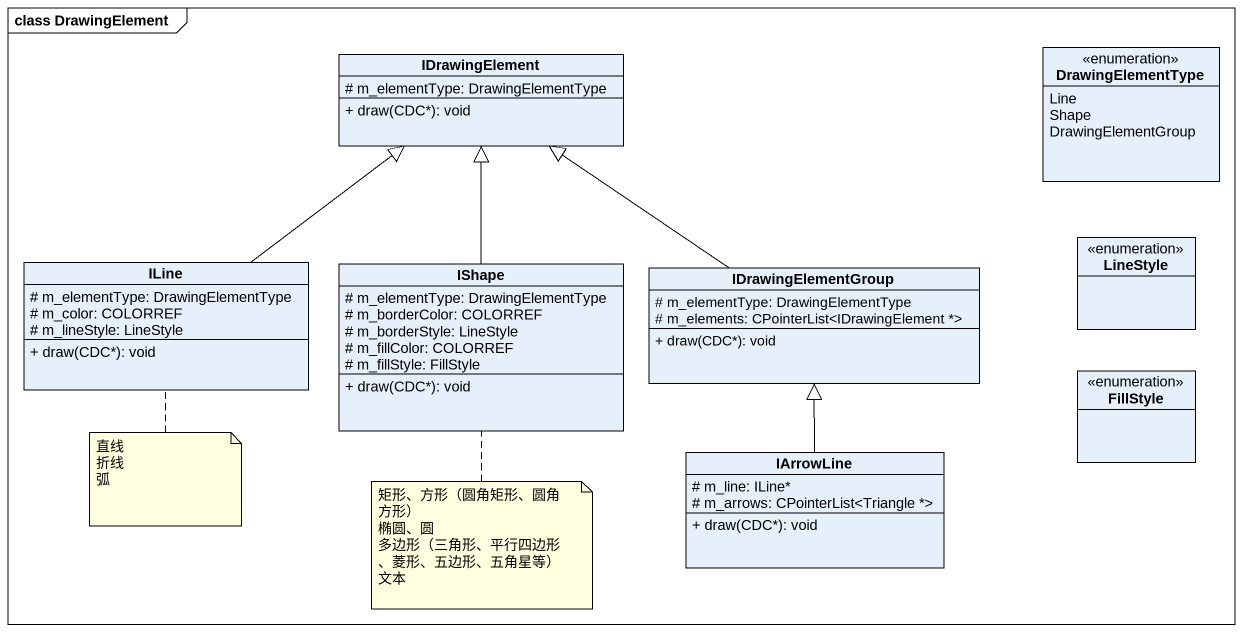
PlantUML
@startuml
mainframe class DrawingElement
hide circle
hide empty members
skinparam classAttributeIconSize 0
class IDrawingElement {
  # m_elementType: DrawingElementType
  + draw(CDC*): void
}
enum DrawingElementType {
  Line
  Shape
  DrawingElementGroup
}
class ILine {
  # m_elementType: DrawingElementType
  # m_color: COLORREF
  # m_lineStyle: LineStyle
  + draw(CDC*): void
}
class IShape {
  # m_elementType: DrawingElementType
  # m_borderColor: COLORREF
  # m_borderStyle: LineStyle
  # m_fillColor: COLORREF
  # m_fillStyle: FillStyle
  + draw(CDC*): void
}
class IDrawingElementGroup {
  # m_elementType: DrawingElementType
  # m_elements: CPointerList<IDrawingElement *>
  + draw(CDC*): void
}
enum LineStyle
enum FillStyle
class IArrowLine {
  # m_line: ILine*
  # m_arrows: CPointerList<Triangle *>
  + draw(CDC*): void
}
ILine -up-|> IDrawingElement
IShape -up-|> IDrawingElement
IDrawingElementGroup -up-|> IDrawingElement
IArrowLine -up-|> IDrawingElementGroup
note bottom of ILine
  直线
  折线
  弧
end note
note bottom of IShape
  矩形、方形（圆角矩形、圆角方形）
  椭圆、圆
  多边形（三角形、平行四边形、菱形、五边形、五角星等）
  文本
end note
@enduml
